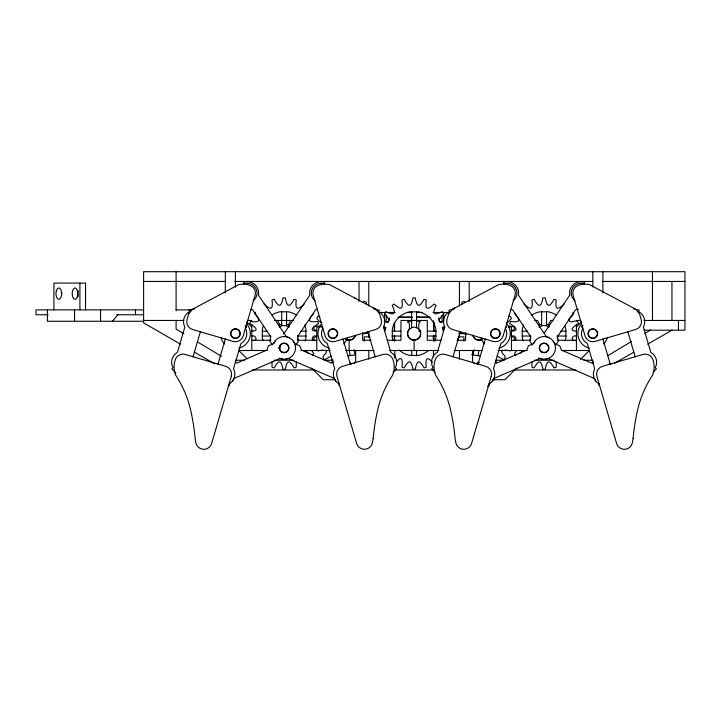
<?xml version="1.0" encoding="UTF-8"?>
<svg xmlns="http://www.w3.org/2000/svg" width="721" height="721" viewBox="0 0 721 721"><rect width="100%" height="100%" fill="white"/><g stroke="black" fill="none" stroke-linecap="round" stroke-linejoin="round"><path stroke-width="1.08" d="M366.322 304.289L366.349 302.288L364.339 301.261L362.735 302.459M477.131 364.303L477.527 362.366L479.537 362.312M331.93 362.915L332.678 359.599M443.64 329.127L443.992 326.901M473.246 354.984L474.103 349.604M471.687 354.543L478.059 355.741L478.915 350.37M514.208 340.312L514.569 338.077L511.522 336.166M271.961 361.852L272.024 367.232L274.169 367.926C278.883 359.446 281.154 359.806 283.011 369.332L285.273 369.332C287.129 359.806 289.4 359.446 294.105 367.926L296.25 367.232L296.313 361.852M531.909 361.852L531.981 367.232L534.126 367.926C538.83 359.446 541.101 359.806 542.958 369.332L545.22 369.332C547.077 359.806 549.348 359.446 554.052 367.926L556.206 367.232L556.27 361.852M338.933 385.699L339.321 384.122A11.374 11.374 0 0 1 333.715 371.45L334.742 368.81L327.316 343.502L325.027 341.835A11.374 11.374 0 0 1 322.9 328.154L321.728 327.028M598.881 385.699L599.268 384.122M193.003 356.922L200.429 331.615M217.949 364.24L225.367 338.933M452.95 356.922L460.377 331.615M477.897 364.24L485.323 338.933M347.171 337.879L346.819 338.996A14.943 14.943 0 0 1 343.692 343.926M607.118 337.879L606.767 338.996A14.943 14.943 0 0 1 603.648 343.926M323.972 284.362L324.675 282.308A11.374 11.374 0 0 0 309.642 292.293L309.823 295.123L283.686 334.003M583.92 284.362L584.623 282.308A11.374 11.374 0 0 0 569.59 292.293L569.77 295.123L544.265 333.084M279.748 346.72L280.199 345.629M394.793 355.552L394.748 354.84M313.707 313.518C307.092 320.62 308.137 322.666 317.772 321.494L318.466 323.639C314.78 325.522 307.398 331.074 316.564 331.065M232.64 380.922L234.019 378.444L280.081 358.508L282.83 359.202M275.007 341.123L273.629 343.602L268.491 345.819L266.797 350.091L236.975 362.996L235.271 362.321M492.587 380.922L493.966 378.444L540.029 358.508L542.787 359.202M534.955 341.123L533.585 343.602L528.439 345.819L526.754 350.091L496.931 362.996L495.219 362.321M290.797 320.448L288.851 323.909L288.851 326.901M420.776 320.448L418.829 323.909L418.829 328.893A6.66 6.66 0 0 1 418.829 338.311A6.66 6.66 0 0 1 409.402 338.311A6.66 6.66 0 0 1 409.402 328.893L409.402 323.909L407.455 320.448M433.483 354.84L433.438 355.552M295.934 344.917L298.431 341.195L297.548 336.689L315.672 309.724L317.474 309.363M555.882 344.917L558.378 341.195L557.495 336.689L575.619 309.724L578.332 309.192M516.362 350.604L514.524 353.687L515.848 355.516M255.459 312.301L254.576 313.518C261.182 320.62 260.137 322.666 250.511 321.494L249.817 323.639C253.504 325.522 260.885 331.074 251.719 331.065M312.382 355.516L313.707 353.687L311.86 350.604M502.582 350.127C499.238 352.875 505.989 354.651 505.16 358.067L503.564 359.662L497.039 356.057M112.494 321.26L117.884 314.762M321.566 323.882L320.809 324.783A14.943 14.943 0 0 0 329.353 348.126M581.514 323.882L580.765 324.783A14.943 14.943 0 0 0 589.3 348.126M393.071 372.369L396.46 368.819L395.288 367.701A11.374 11.374 0 0 0 393.152 354.02L390.863 352.344L383.446 327.046L384.464 324.396A11.374 11.374 0 0 0 378.867 311.733L379.255 310.156L373.532 308.768M583.028 325.613L581.676 327.028L582.847 328.154A11.374 11.374 0 0 0 584.983 341.835L587.273 343.502L594.69 368.81L593.671 371.45A11.374 11.374 0 0 0 599.313 384.14M653.028 372.369L656.407 368.819L655.236 367.701A11.374 11.374 0 0 0 653.109 354.02L650.82 352.344L643.393 327.046L644.412 324.396A11.374 11.374 0 0 0 638.815 311.733L639.203 310.156L633.48 308.768M354.173 363.375L355.669 361.87L355.669 350.505M453.04 309.138L454.636 307.543M519.562 353.632L522.689 350.505M516.633 368.043L504.934 379.742L493.02 379.742M576.421 326.946L581.477 321.89M580.423 359.5L589.418 350.505L561.614 350.505M506.502 327.028L505.331 328.154A11.374 11.374 0 0 1 503.195 341.835L500.915 343.502L493.488 368.81L494.507 371.45A11.374 11.374 0 0 1 488.865 384.14M397.118 361.329C402.489 353.903 402.642 363.141 402.003 367.232L404.148 367.926C408.852 359.446 411.132 359.806 412.989 369.332L415.242 369.332C417.099 359.806 419.37 359.446 424.083 367.926L426.228 367.232C425.489 360.752 425.931 354.579 432.429 362.23M569.248 318.7L572.717 315.293L573.655 313.518L572.771 312.301M607.668 355.75L631.488 341.457M644.835 333.453L650.549 330.02M614.571 363.267L634.02 352.055M647.638 344.205L671.954 330.191M316.708 336.166L313.662 338.077L314.023 340.312M511.522 331.047L514.569 329.127L514.208 326.901L508.909 326M304.226 304.037C297.124 310.652 295.078 309.606 296.25 299.972L294.105 299.278C289.4 307.759 287.129 307.398 285.273 297.881L283.011 297.881C281.154 307.398 278.883 307.759 274.169 299.278L272.024 299.972C273.205 309.606 271.15 310.652 264.057 304.037M564.173 304.037C557.081 310.652 555.026 309.606 556.206 299.972L554.052 299.278C549.348 307.759 547.077 307.398 545.22 297.881L542.958 297.881C541.101 307.398 538.83 307.759 534.126 299.278L531.981 299.972C533.152 309.606 531.107 310.652 524.005 304.037M253.504 340.627C258.28 340.673 255.522 334.265 251.719 336.148M444.749 326.577L442.27 327.55L443.235 330.876M513.451 340.627C518.237 340.673 515.47 334.265 511.667 336.148M506.286 322.819L509.143 321.151L511.45 318.394L510.423 316.384L508.413 316.411M333.868 361.987L331.3 362.996L301.477 350.091L299.792 345.819L294.646 343.602L293.267 341.123M592.959 362.321L591.247 362.996L561.434 350.091L559.739 345.819L554.602 343.602L553.223 341.123M323.134 350.055L317.808 350.83M285.444 359.202L288.193 358.508L334.265 378.444L335.644 380.922M545.4 359.202L548.149 358.508L594.212 378.444L595.591 380.922M194.751 308.768L189.028 310.156L189.416 311.733A11.374 11.374 0 0 0 183.81 324.396L184.837 327.046L177.411 352.344L175.122 354.02A11.374 11.374 0 0 0 172.995 367.701L171.823 368.819L175.879 373.081M454.699 308.768L448.976 310.156L449.363 311.733A11.374 11.374 0 0 0 443.766 324.396L444.785 327.046L437.368 352.344L435.078 354.02A11.374 11.374 0 0 0 432.942 367.701L431.771 368.819L435.16 372.369M487.387 386.159L489.298 385.699L488.91 384.122M316.564 336.148C312.761 334.265 309.994 340.673 314.78 340.627M443.027 321.278C434.682 323.594 442.108 315.663 443.676 313.518L442.352 311.688C433.555 315.789 431.933 314.158 436.025 305.362L434.204 304.037C427.102 310.652 425.048 309.606 426.228 299.972L424.083 299.278C419.37 307.759 417.099 307.398 415.242 297.881L412.989 297.881C411.132 307.398 408.852 307.759 404.148 299.278L402.003 299.972C403.174 309.606 401.128 310.652 394.026 304.037L392.206 305.362C396.298 314.158 394.666 315.789 385.879 311.688L384.545 313.518C387.474 316.456 392.783 324.008 384.068 321.169M511.667 331.065C520.832 331.074 513.451 325.522 509.765 323.639L510.459 321.494C520.093 322.666 521.139 320.62 514.524 313.518M576.512 336.148C572.708 334.265 569.941 340.673 574.727 340.627M384.996 330.876L385.951 327.55L383.482 326.577M362.672 333.922L369.125 332.904M347.964 355.786L354.984 354.984L354.128 349.604M143.605 281.451L225.646 281.451M234.658 281.451L592.77 281.451M602.909 281.451L684.95 281.451M143.605 309.886L36.05 309.886L36.05 314.762L48.145 314.762M176.095 309.886L191.759 309.886M379.67 312.481L395.225 312.481M407.383 312.481L411.889 312.481M416.332 312.481L421.974 312.481M433.006 312.481L448.561 312.481M116.703 314.762L143.605 314.762M398.695 317.033L411.916 317.033M416.314 317.033L429.527 317.033M397.965 317.357L412.448 317.357M416.9 317.357L430.266 317.357M143.605 320.448L183.9 320.448M247.429 320.448L251.809 320.448M274.232 320.448L293.726 320.448M534.504 320.448L537.424 320.448L539.38 323.909L539.38 326.901M552.917 320.448L550.754 320.448L548.798 323.909L548.798 326.901M576.421 320.448L580.793 320.448M644.006 320.448L684.95 320.448M143.605 321.26L47.424 321.26L47.424 309.886M386.492 322.233L388.448 322.233M439.783 322.233L441.739 322.233M320.98 326.946L316.798 326.946L316.798 350.505M508.296 326.946L511.432 326.946L511.432 350.505M644.006 330.191L684.95 330.191L684.95 271.7L143.605 271.7L143.605 322.891L180.574 344.196M262.102 331.164L267.545 331.164M300.729 331.164L306.164 331.164M392.071 331.164L400.786 331.164M418.73 331.164L420.902 331.164M427.436 331.164L436.142 331.164M522.058 331.164L527.502 331.164M560.686 331.164L566.129 331.164M458.935 333.607L465.658 333.607M262.111 336.04L270.817 336.04M297.467 336.04L306.182 336.04M392.089 336.04L400.795 336.04M427.445 336.04L436.151 336.04M522.049 336.04L530.764 336.04M557.414 336.04L566.12 336.04M369.927 336.851L364.303 336.851L364.303 341.186M458.304 336.851L463.927 336.851L463.927 341.186M251.809 340.267L270.979 340.267M316.798 340.267L297.629 340.267L297.629 335.86M371.135 340.267L362.609 340.267L362.609 332.561M387.105 340.267L400.957 340.267L400.957 320.448L427.274 320.448L427.274 340.267L441.117 340.267M457.096 340.267L465.613 340.267L465.613 332.561M511.432 340.267L530.602 340.267M557.252 340.267L576.421 340.267M278.18 347.901L280.352 347.901M267.419 350.505L238.813 350.505L247.06 358.752M301.027 350.505L330.245 350.505M345.783 350.505L374.199 350.505M389.367 350.505L438.864 350.505M454.293 350.505L482.448 350.505M498.058 350.505L527.141 350.505M235.397 360.248L244.392 360.248M273.971 360.248L293.853 360.248M324.198 360.248L333.183 360.248M496.165 360.248L504.033 360.248M534.378 360.248L554.26 360.248M583.839 360.248L592.833 360.248L592.833 363.501M252.215 369.999L313.869 369.999M394.531 369.999L434.222 369.999M514.361 369.999L576.016 369.999M335.211 379.742L323.296 379.742L311.598 368.043M319.818 316.411L317.808 316.384L316.78 318.394L319.088 321.151L321.945 322.819M510.423 350.83L505.097 350.055M478.059 355.741L480.267 355.786M428.535 350.496A22.207 22.207 0 0 1 418.162 355.444L409.501 355.327A22.207 22.207 0 0 1 399.254 350.109M354.344 298.26L355.832 298.494M459.106 332.904L466.631 334.093M510.756 309.363L512.559 309.724L530.683 336.689L529.8 341.195L532.296 344.917M250.8 309.363L252.602 309.724L270.736 336.689L269.843 341.195L272.349 344.917M350.442 362.312L351.1 364.303M576.512 331.065C567.346 331.074 574.727 325.522 578.413 323.639L577.719 321.494C574.592 319.322 569.536 324.91 568.995 319.142M320.8 326.352L317.501 326.018L314.023 326.901L313.662 329.127L316.708 331.047M549.096 337.689L546.41 336.788L518.408 295.123L518.588 292.293A11.374 11.374 0 0 0 503.555 282.308L504.258 284.362M289.139 337.689L286.453 336.788L258.46 295.123L258.632 292.293A11.374 11.374 0 0 0 243.608 282.308L244.302 284.362M331.182 356.057L324.666 359.662L323.071 358.067C322.242 354.651 328.992 352.875 325.64 350.127M194.192 352.046L214.624 363.826M183.819 333.706L176.095 329.073L176.095 320.448M197.338 341.817L221.464 356.291M465.496 302.459L463.891 301.261L461.882 302.288L461.909 304.289M474.058 363.375L472.552 361.87L472.552 350.505M373.586 307.543L375.19 309.138M305.542 350.505L308.669 353.632M246.753 321.89L251.809 326.946M245.203 325.613L246.555 327.028L245.383 328.154A11.374 11.374 0 0 1 243.247 341.835L240.958 343.502L233.541 368.81L234.559 371.45A11.374 11.374 0 0 1 228.917 384.14L229.35 385.699M506.665 323.882L507.422 324.783A14.943 14.943 0 0 1 498.878 348.126M246.717 323.882L247.465 324.783A14.943 14.943 0 0 1 238.93 348.126M277.477 320.448L279.433 323.909L279.433 326.901M548.032 345.629L548.447 346.621M481.06 337.879L481.412 338.996A14.943 14.943 0 0 0 484.53 343.926M221.104 337.879L221.455 338.996A14.943 14.943 0 0 0 224.582 343.926M627.802 331.615L635.228 356.922M602.855 338.933L610.281 364.24M367.854 331.615L375.271 356.922M342.908 338.933L350.334 364.24M495.796 360.239L496.3 362.915M384.239 326.901L384.59 329.127M349.315 350.37L350.163 355.741M678.452 320.448L678.452 330.191M671.954 281.451L671.954 320.448M652.46 271.7L652.46 320.448M602.9 271.7L602.9 292.753M592.833 271.7L592.833 286.994M576.421 324.901L576.421 350.505M557.252 335.86L557.252 338.059M546.527 311.58L546.527 325.721M541.651 311.562L541.651 325.721M530.602 335.86L530.602 339.167M469.191 281.451L469.191 301.495M459.439 281.451L459.439 305.956M459.439 333.796L459.439 337.14M459.439 350.505L459.439 359.166M443.685 312.481L443.685 322.233M442.063 315.735L442.063 322.233M438.81 317.898L438.81 320.178M433.934 322.278L433.934 331.254M433.934 335.445L433.934 341.096M433.609 320.719L433.609 330.804M433.609 335.283L433.609 340.889M433.447 350.505L433.447 357.003M416.549 311.562L416.549 327.902M416.549 350.19L416.549 355.633M414.115 340.267L414.115 350.505M411.682 311.58L411.682 327.902M411.682 350.19L411.682 355.633M394.784 350.505L394.784 358.085M394.621 322.963L394.621 330.804M394.621 335.283L394.621 340.889M394.297 322.503L394.297 331.254M394.297 335.625L394.297 341.096M389.421 317.898L389.421 320.178M386.168 315.735L386.168 322.233M384.545 312.481L384.545 321.151M368.782 281.451L368.782 305.956M368.782 332.678L368.782 337.14M368.782 350.505L368.782 359.166M359.04 281.451L359.04 301.495M349.126 340.267L349.126 350.505M286.579 311.562L286.579 325.721M281.704 311.58L281.704 325.721M251.809 324.901L251.809 350.505M235.397 271.7L235.397 287.21M225.331 271.7L225.331 292.753M176.095 271.7L176.095 310.418M135.485 309.886L135.485 314.762M100.561 309.886L100.561 321.26M85.547 309.886L85.547 283.074L53.922 283.074L53.922 309.886M79.914 283.074L79.914 309.886M74.569 309.886L74.569 321.26M433.366 336.617A18.728 18.728 0 0 1 433.069 338.095M305.073 341.015A22.207 22.207 0 0 0 305.866 338.221L305.974 329.56A22.207 22.207 0 0 0 304.586 324.928M263.021 340.465A22.207 22.207 0 0 1 262.3 337.653L262.417 328.983A22.207 22.207 0 0 1 263.201 326.189M272.042 314.978A22.207 22.207 0 0 1 280.09 311.769L288.76 311.878A22.207 22.207 0 0 1 296.719 315.302M279.261 325.162A9.752 9.752 0 0 1 281.614 324.189M286.661 324.189A9.752 9.752 0 0 1 289.013 325.162M565.21 340.465A22.207 22.207 0 0 0 565.931 337.653L565.814 328.983A22.207 22.207 0 0 0 565.03 326.189M523.158 341.015A22.207 22.207 0 0 1 522.365 338.221L522.256 329.56A22.207 22.207 0 0 1 523.644 324.928M531.512 315.302A22.207 22.207 0 0 1 539.47 311.878L548.14 311.769A22.207 22.207 0 0 1 556.188 314.978M539.218 325.162A9.752 9.752 0 0 1 541.57 324.189M546.617 324.189A9.752 9.752 0 0 1 548.96 325.162M243.563 284.065A9.752 9.752 0 0 1 253.224 300.801M609.236 363.699A11.374 11.374 0 0 1 610.984 364.646M575.007 300.801A9.752 9.752 0 0 1 584.668 284.065M355.408 335.283A6.498 6.498 0 0 1 345.882 339.23M279.198 327.163A8.12 8.12 0 0 1 289.085 327.163M481.655 339.762A6.66 6.66 0 0 1 472.67 335.328M355.561 335.328A6.66 6.66 0 0 1 345.801 339.375M78.21 296.484A5.687 2.839 90 0 1 78.21 290.797M61.682 295.105A5.687 2.839 -90 0 1 61.682 292.167M457.979 340.465A22.207 22.207 0 0 1 457.465 338.6M482.349 339.23A6.498 6.498 0 0 1 472.823 335.283M539.146 327.163A8.12 8.12 0 0 1 549.032 327.163M407.617 322.35A12.996 12.996 0 0 1 412.421 320.719M417.477 321.052A12.996 12.996 0 0 1 419.09 321.593M435.051 341.015A22.207 22.207 0 0 0 435.835 338.221L435.953 329.56A22.207 22.207 0 0 0 418.73 311.878L410.069 311.769A22.207 22.207 0 0 0 392.386 328.983L392.278 337.653A22.207 22.207 0 0 0 392.99 340.465M315.059 300.801A9.752 9.752 0 0 1 324.72 284.065M273.701 343.385A11.374 11.374 0 0 1 288.824 337.536A11.374 11.374 0 0 1 294.429 352.74A11.374 11.374 0 0 1 279.135 358.112M533.648 343.385A11.374 11.374 0 0 1 548.942 337.617A11.374 11.374 0 0 1 554.215 353.083A11.374 11.374 0 0 1 538.587 357.859M503.51 284.065A9.752 9.752 0 0 1 513.172 300.801M373.136 438.62L372.324 443.091A8.12 8.12 0 0 1 356.643 443.46L336.977 376.425A8.12 8.12 0 0 1 342.484 366.34L383.022 354.453A8.12 8.12 0 0 1 393.098 359.959A22.387 22.387 0 0 1 392.729 374.992A108.357 108.357 0 0 0 378.588 406.211A208.135 208.135 0 0 0 373.136 438.62M633.083 438.62L632.281 443.091A8.12 8.12 0 0 1 616.59 443.46L596.925 376.425A8.12 8.12 0 0 1 602.432 366.34L642.97 354.453A8.12 8.12 0 0 1 653.046 359.959A22.387 22.387 0 0 1 652.676 374.992A108.357 108.357 0 0 0 638.536 406.211A208.135 208.135 0 0 0 633.083 438.62M188.686 313.905L187.072 319.43A8.12 8.12 0 0 0 192.579 329.506L233.108 341.403A8.12 8.12 0 0 0 243.193 335.887L255.081 295.358A8.12 8.12 0 0 0 249.574 285.273L244.897 283.903L238.912 284.516L192.471 309.264L188.686 313.905M231.306 376.425L211.641 443.46A8.12 8.12 0 0 1 195.95 443.091L195.148 438.62A208.135 208.135 0 0 0 189.695 406.211A108.357 108.357 0 0 0 175.554 374.992A22.387 22.387 0 0 1 175.176 359.959A8.12 8.12 0 0 1 185.261 354.453L225.799 366.34A8.12 8.12 0 0 1 231.306 376.425M448.642 313.905L447.02 319.43A8.12 8.12 0 0 0 452.527 329.506L493.065 341.403A8.12 8.12 0 0 0 503.141 335.887L515.037 295.358A8.12 8.12 0 0 0 509.522 285.273L504.844 283.903L498.86 284.516L452.418 309.264L448.642 313.905M491.253 376.425L471.588 443.46A8.12 8.12 0 0 1 455.897 443.091L455.095 438.62A208.135 208.135 0 0 0 449.643 406.211A108.357 108.357 0 0 0 435.502 374.992A22.387 22.387 0 0 1 435.133 359.959A8.12 8.12 0 0 1 445.208 354.453L485.747 366.34A8.12 8.12 0 0 1 491.253 376.425M323.378 283.903L318.7 285.273A8.12 8.12 0 0 0 313.193 295.358L325.081 335.887A8.12 8.12 0 0 0 335.166 341.403L375.704 329.506A8.12 8.12 0 0 0 381.211 319.43L379.588 313.905L375.812 309.264L329.371 284.516L323.378 283.903M583.334 283.903L578.657 285.273A8.12 8.12 0 0 0 573.141 295.358L585.037 335.887A8.12 8.12 0 0 0 595.113 341.403L635.652 329.506A8.12 8.12 0 0 0 641.158 319.43L639.545 313.905L635.76 309.264L589.318 284.516L583.334 283.903M281.866 351.839A4.551 4.551 0 0 0 288.688 347.901A4.551 4.551 0 0 0 281.866 343.962A4.551 4.551 0 0 0 281.866 351.839M330.606 337.545A4.551 4.551 0 0 0 337.428 333.607A4.551 4.551 0 0 0 330.606 329.668A4.551 4.551 0 0 0 330.606 337.545M232.18 336.824A4.551 4.551 0 0 0 239.796 334.778A4.551 4.551 0 0 0 234.226 329.209A4.551 4.551 0 0 0 232.18 336.824M492.137 336.824A4.551 4.551 0 0 0 499.743 334.778A4.551 4.551 0 0 0 494.173 329.209A4.551 4.551 0 0 0 492.137 336.824M590.553 337.545A4.551 4.551 0 0 0 597.376 333.607A4.551 4.551 0 0 0 590.553 329.668A4.551 4.551 0 0 0 590.553 337.545M56.337 290.797A5.687 2.839 90 0 0 58.798 299.323A5.687 2.839 90 0 0 61.258 290.797A5.687 2.839 90 0 0 56.337 290.797M77.3 297.097A5.687 2.839 -90 0 0 75.417 288.003A5.687 2.839 -90 0 0 72.415 295.817A5.687 2.839 -90 0 0 77.3 297.097M541.813 351.839A4.551 4.551 0 0 0 548.636 347.901A4.551 4.551 0 0 0 541.813 343.962A4.551 4.551 0 0 0 541.813 351.839M410.159 338.762A6.498 6.498 0 0 0 420.559 334.454A6.498 6.498 0 0 0 411.628 327.604A6.498 6.498 0 0 0 410.159 338.762M329.515 337.131A4.876 4.876 0 0 0 337.617 334.751A4.876 4.876 0 0 0 331.507 328.929A4.876 4.876 0 0 0 329.515 337.131M232.865 337.77A4.876 4.876 0 0 0 240.273 333.715A4.876 4.876 0 0 0 233.063 329.326A4.876 4.876 0 0 0 232.865 337.77M281.424 351.947A4.876 4.876 0 0 0 289.004 348.234A4.876 4.876 0 0 0 281.992 343.52A4.876 4.876 0 0 0 281.424 351.947M492.813 337.77A4.876 4.876 0 0 0 500.221 333.715A4.876 4.876 0 0 0 493.011 329.326A4.876 4.876 0 0 0 492.813 337.77M541.183 351.812A4.876 4.876 0 0 0 548.933 348.459A4.876 4.876 0 0 0 542.156 343.43A4.876 4.876 0 0 0 541.183 351.812M589.463 337.131A4.876 4.876 0 0 0 597.565 334.751A4.876 4.876 0 0 0 591.454 328.929A4.876 4.876 0 0 0 589.463 337.131"/></g></svg>
